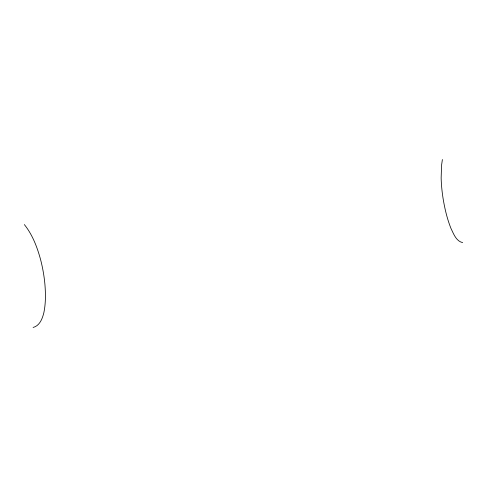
<?xml version="1.0" encoding="UTF-8"?>
<svg xmlns="http://www.w3.org/2000/svg" width="487" height="487" viewBox="0 0 487 487"><rect width="100%" height="100%" fill="white"/><g stroke="black" fill="none" stroke-linecap="round" stroke-linejoin="round"><path stroke-width="0.73" d="M442.379 159.535L441.563 165.33L441.149 177.986A50.471 14.549 80.2 0 0 443.03 198.142C444.704 208.454 447.09 218.7 450.968 228.421C453.598 233.797 456.1 241.156 462.65 242.623M33.104 327.465C39.691 325.785 42.351 318.766 43.83 312.818C45.808 303.371 45.687 293.637 44.889 284.055A61.411 24.24 79.8 0 0 40.585 259.608C37.195 247.146 32.501 234.746 24.35 224.574"/></g></svg>
